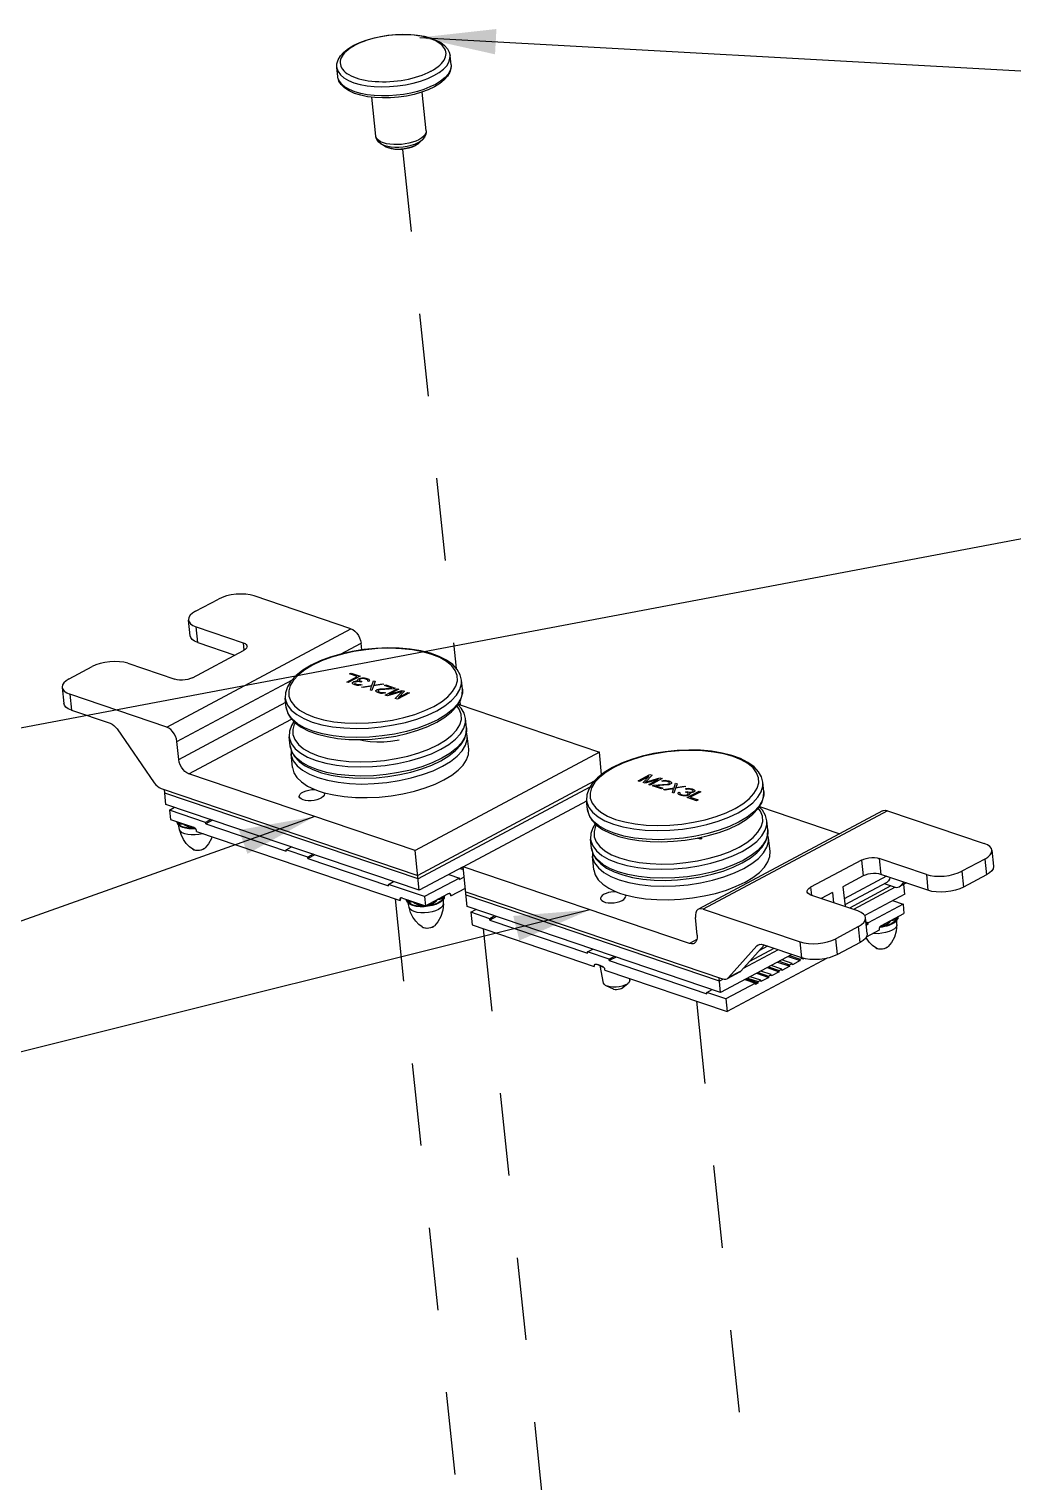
# Model space of a CAD drawing. Header units: millimetres. Extents: x 0 to 594, y 0 to 420.
# Drawn here: x 183.2 to 222.1, y 304.4 to 361.8 of the extents above; entities that cross this region are included whole.
import ezdxf

# ---------------------------------------------------------------- set-up
doc = ezdxf.new("R2010")
doc.units = ezdxf.units.MM
doc.header["$LTSCALE"] = 32.67
doc.linetypes.add('DASHED', pattern=[0.2, 0.1, -0.1])
doc.layers.get('0').update_dxf_attribs({"linetype": 'CONTINUOUS'})
doc.layers.add('ASSEM_MEM', color=7, linetype='CONTINUOUS')
doc.styles.get("Standard").update_dxf_attribs({"font": 'txt', "width": 0.8})
doc.dimstyles.get("Standard").update_dxf_attribs({"dimtxt": 2.5, "dimasz": 3, "dimexe": 1.5, "dimexo": 1.2, "dimtad": 1, "dimdsep": 46, "dimtxsty": 'STANDARD', "dimblk": '_FILLED', "dimblk1": '_FILLED', "dimblk2": '_FILLED', "dimcen": 0.09, "dimazin": 2, "dimtol": 1, "dimtp": 0.01, "dimtm": 0.01, "dimtfac": 1, "dimtofl": 0, "dimtmove": 0, "dimatfit": 3, "dimldrblk": '_FILLED', "dimfxl": 1, "dimtolj": 1, "dimarcsym": 0})

# ---------------------------------------------------------------- blocks, each defined once
blk = doc.blocks.new('_FILLED')
at = {"color": 0, "linetype": 'BYBLOCK'}
blk.add_solid([(0, 0), (-1, 0.167), (-1, -0.167)], dxfattribs=at)

msp = doc.modelspace()

# ---------------------------------------------------------------- linework, layer by layer
at = {"color": 7, "linetype": 'CONTINUOUS'}
for p, q in [((196.073, 361.187), (196.08, 361.19)), ((199.863, 360.416), (199.826, 360.774)), ((195.387, 359.952), (195.35, 360.311)), ((199.076, 360.168), (199.068, 360.164)), ((199.863, 360.416), (199.864, 360.336)), ((195.397, 359.895), (195.387, 359.952)), ((195.451, 359.766), (195.397, 359.895)), ((196.887, 357.6), (196.728, 359.136)), ((198.877, 357.806), (198.718, 359.34)), ((197.267, 357.187), (197.094, 357.296)), ((197.302, 357.167), (197.267, 357.187)), ((197.386, 357.131), (197.302, 357.167)), ((198.737, 357.466), (198.59, 357.324))]:
    msp.add_line(p, q, dxfattribs=at)
at = {"color": 7, "linetype": 'DASHED'}
for p, q in [((197.947, 357.075), (200.07, 336.564)), ((200.206, 335.248), (200.22, 335.12)), ((197.655, 327.453), (200.69, 298.135)), ((201.136, 326.272), (203.838, 300.17)), ((209.56, 323.414), (212.492, 295.085))]:
    msp.add_line(p, q, dxfattribs=at)
at = {"color": 7, "linetype": 'CONTINUOUS'}
for points in [[(195.35, 360.311), (195.355, 360.459), (195.401, 360.612), (195.494, 360.767), (195.632, 360.919), (195.811, 361.061), (196.024, 361.189)], [(196.073, 361.187), (195.974, 361.131), (195.881, 361.071), (195.799, 361.01), (195.724, 360.947), (195.659, 360.883), (195.604, 360.818), (195.559, 360.753), (195.525, 360.686), (195.5, 360.62), (195.486, 360.554), (195.483, 360.489), (195.491, 360.424), (195.509, 360.361), (195.537, 360.3), (195.576, 360.24), (195.625, 360.183), (195.684, 360.128), (195.752, 360.076), (195.831, 360.027), (195.917, 359.981), (196.013, 359.939), (196.115, 359.901), (196.224, 359.867), (196.342, 359.836), (196.465, 359.81), (196.595, 359.788), (196.728, 359.771), (196.867, 359.759), (197.008, 359.751), (197.154, 359.748), (197.3, 359.749), (197.448, 359.755), (197.597, 359.766), (197.746, 359.782), (197.894, 359.802), (198.04, 359.826), (198.185, 359.855), (198.325, 359.888), (198.463, 359.925), (198.595, 359.966), (198.724, 360.011), (198.845, 360.059), (198.962, 360.111), (199.068, 360.164)], [(196.024, 361.189), (196.256, 361.298), (196.512, 361.393), (196.785, 361.473), (197.072, 361.537), (197.367, 361.583), (197.666, 361.612), (197.964, 361.622), (198.256, 361.614), (198.536, 361.587), (198.8, 361.542), (199.045, 361.478), (199.264, 361.395), (199.454, 361.294), (199.608, 361.177), (199.721, 361.048), (199.793, 360.913), (199.826, 360.774)], [(199.076, 360.168), (199.174, 360.224), (199.267, 360.284), (199.35, 360.344), (199.425, 360.407), (199.489, 360.471), (199.544, 360.537), (199.589, 360.602), (199.624, 360.668), (199.648, 360.734), (199.662, 360.8), (199.665, 360.866), (199.658, 360.93), (199.639, 360.993), (199.611, 361.055), (199.572, 361.115), (199.523, 361.171), (199.464, 361.227), (199.396, 361.278), (199.317, 361.328), (199.232, 361.373), (199.135, 361.416), (199.033, 361.454), (198.925, 361.488), (198.806, 361.518), (198.684, 361.544), (198.553, 361.566), (198.42, 361.583), (198.281, 361.596), (198.14, 361.604), (197.995, 361.607), (197.848, 361.605), (197.7, 361.599), (197.551, 361.588), (197.402, 361.573), (197.254, 361.553), (197.108, 361.528), (196.964, 361.499), (196.824, 361.466), (196.685, 361.429), (196.553, 361.388), (196.424, 361.343), (196.304, 361.296), (196.187, 361.244), (196.08, 361.19)], [(199.189, 359.993), (199.395, 360.116), (199.566, 360.25), (199.691, 360.382), (199.778, 360.52), (199.822, 360.659), (199.826, 360.774)], [(195.35, 360.311), (195.353, 360.287), (195.398, 360.152), (195.491, 360.023), (195.626, 359.906), (195.812, 359.798), (196.029, 359.709)], [(199.863, 360.416), (199.859, 360.27), (199.814, 360.12), (199.725, 359.966), (199.59, 359.816), (199.416, 359.676), (199.208, 359.548)], [(199.864, 360.336), (199.83, 360.195), (199.749, 360.051), (199.625, 359.911), (199.452, 359.771), (199.245, 359.644)], [(199.208, 359.548), (198.965, 359.432), (198.695, 359.331), (198.406, 359.248), (198.102, 359.183), (197.789, 359.137), (197.474, 359.111), (197.161, 359.105), (196.857, 359.12), (196.567, 359.156), (196.297, 359.212), (196.051, 359.289), (195.836, 359.387), (195.658, 359.504), (195.524, 359.635), (195.436, 359.776), (195.391, 359.922), (195.387, 359.953)], [(196.066, 359.351), (195.855, 359.436), (195.678, 359.537), (195.546, 359.645), (195.451, 359.766)], [(196.029, 359.709), (196.271, 359.641), (196.543, 359.59), (196.821, 359.559), (197.118, 359.547), (197.427, 359.553), (197.742, 359.58), (198.059, 359.626), (198.371, 359.692), (198.663, 359.775), (198.945, 359.878), (199.189, 359.993)], [(199.245, 359.644), (199.03, 359.54), (198.788, 359.446), (198.536, 359.367), (198.271, 359.301), (197.99, 359.249), (197.702, 359.213), (197.409, 359.192), (197.114, 359.189), (196.827, 359.203), (196.555, 359.235), (196.294, 359.286), (196.066, 359.351)], [(198.877, 357.806), (198.876, 357.76), (198.85, 357.682), (198.791, 357.601), (198.703, 357.526), (198.589, 357.456)], [(198.877, 357.806), (198.875, 357.723), (198.854, 357.638), (198.809, 357.552), (198.737, 357.466)], [(197.189, 357.332), (197.08, 357.378), (196.992, 357.433), (196.928, 357.498), (196.893, 357.569), (196.887, 357.6)], [(197.094, 357.296), (197.006, 357.365), (196.944, 357.44), (196.906, 357.519), (196.887, 357.6)], [(197.094, 357.296), (197.14, 357.27), (197.243, 357.227)], [(198.589, 357.456), (198.467, 357.4), (198.338, 357.355), (198.198, 357.317), (198.057, 357.29), (197.902, 357.27), (197.751, 357.261), (197.599, 357.262), (197.451, 357.275), (197.315, 357.298), (197.189, 357.332)], [(197.243, 357.227), (197.362, 357.195), (197.496, 357.172), (197.647, 357.161), (197.804, 357.161), (197.969, 357.174), (198.13, 357.2), (198.29, 357.238), (198.433, 357.286), (198.56, 357.344)], [(198.445, 357.218), (198.324, 357.162), (198.194, 357.12), (198.058, 357.09), (197.919, 357.072), (197.779, 357.066), (197.642, 357.072), (197.509, 357.093), (197.384, 357.129), (197.277, 357.18), (197.267, 357.187)], [(198.464, 357.233), (198.366, 357.187), (198.254, 357.147), (198.135, 357.116), (198.008, 357.093), (197.876, 357.08), (197.742, 357.076), (197.613, 357.084), (197.492, 357.103), (197.386, 357.131)], [(198.59, 357.324), (198.551, 357.289), (198.445, 357.218)], [(198.59, 357.324), (198.546, 357.286), (198.464, 357.233)], [(198.56, 357.344), (198.659, 357.403), (198.737, 357.466)]]:
    msp.add_lwpolyline(points, dxfattribs=at)
at = {"layer": 'ASSEM_MEM', "color": 7, "linetype": 'CONTINUOUS'}
for p, q in [((195.905, 338.133), (192.08, 339.43)), ((189.771, 338.821), (190.672, 339.303)), ((189.556, 337.848), (189.491, 338.476)), ((189.858, 337.581), (189.793, 338.208)), ((189.793, 338.208), (191.652, 337.578)), ((188.629, 334.244), (195.905, 338.133)), ((189.653, 336.197), (191.663, 337.271)), ((189.858, 337.581), (191.316, 337.086)), ((191.652, 337.578), (191.682, 337.284)), ((195.493, 337.127), (196.309, 337.563)), ((196.337, 337.295), (196.309, 337.563)), ((184.782, 336.154), (185.682, 336.636)), ((187.09, 336.764), (188.949, 336.133)), ((189.033, 333.674), (193.579, 336.104)), ((200.316, 335.743), (200.279, 336.102)), ((184.502, 335.809), (184.567, 335.181)), ((184.804, 335.542), (184.869, 334.914)), ((188.629, 334.244), (184.804, 335.542)), ((193.353, 335.022), (193.316, 335.381)), ((200.316, 335.743), (200.314, 335.59)), ((184.869, 334.914), (186.396, 334.396)), ((189.106, 332.966), (193.332, 335.225)), ((200.144, 335.146), (205.723, 333.253)), ((186.669, 334.17), (188.134, 332.045)), ((189.51, 332.396), (193.561, 334.561)), ((200.474, 334.219), (200.436, 334.578)), ((200.474, 334.219), (200.472, 334.066)), ((189.106, 332.966), (189.033, 333.674)), ((193.511, 333.498), (193.474, 333.857)), ((199.336, 333.539), (199.642, 333.724)), ((200.506, 333.905), (200.468, 334.059)), ((200.562, 333.367), (200.506, 333.905)), ((193.549, 333.345), (193.543, 333.184)), ((193.599, 332.646), (193.543, 333.184)), ((205.723, 333.253), (198.447, 329.364)), ((205.814, 332.374), (205.723, 333.253)), ((195.333, 332.734), (195.788, 332.685)), ((198.706, 332.594), (199.101, 332.744)), ((199.101, 332.744), (199.458, 332.914)), ((198.447, 329.364), (189.51, 332.396)), ((205.517, 332.102), (198.549, 328.378)), ((205.35, 331.871), (198.563, 328.244)), ((199.583, 332.158), (199.889, 332.342)), ((212.22, 331.705), (212.183, 332.063)), ((188.406, 331.819), (198.549, 328.378)), ((188.6, 331.191), (188.54, 331.774)), ((198.563, 328.244), (188.554, 331.639)), ((194.845, 331.652), (194.861, 331.606)), ((200.342, 328.722), (205.222, 331.33)), ((205.257, 330.984), (205.22, 331.343)), ((212.22, 331.705), (212.218, 331.552)), ((198.61, 327.795), (188.6, 331.191)), ((188.735, 330.963), (188.943, 331.075)), ((188.735, 330.963), (188.773, 330.596)), ((190.165, 330.478), (188.735, 330.963)), ((216.915, 330.934), (209.639, 327.045)), ((217.104, 330.941), (209.828, 327.052)), ((212.048, 331.108), (215.224, 330.03)), ((217.104, 330.941), (220.929, 329.643)), ((188.773, 330.596), (189.688, 330.285)), ((189.079, 330.492), (189.081, 330.479)), ((189.083, 330.466), (189.081, 330.479)), ((189.137, 330.198), (189.083, 330.466)), ((189.087, 330.489), (189.107, 330.449)), ((189.092, 330.488), (189.099, 330.477)), ((189.099, 330.477), (189.107, 330.449)), ((189.52, 330.295), (189.595, 330.283)), ((189.591, 330.309), (189.588, 330.319)), ((189.595, 330.283), (189.591, 330.309)), ((189.595, 330.283), (189.688, 330.285)), ((189.808, 330.115), (189.804, 330.16)), ((190.373, 330.589), (190.165, 330.478)), ((190.171, 330.424), (190.165, 330.478)), ((190.438, 330.567), (190.171, 330.424)), ((190.171, 330.424), (193.352, 329.345)), ((212.378, 330.18), (212.341, 330.539)), ((212.378, 330.18), (212.376, 330.027)), ((189.808, 330.115), (197.847, 327.388)), ((205.415, 329.46), (205.378, 329.818)), ((211.241, 329.501), (211.547, 329.685)), ((212.411, 329.867), (212.372, 330.02)), ((212.466, 329.329), (212.411, 329.867)), ((189.658, 329.42), (189.702, 329.399)), ((189.686, 329.402), (189.658, 329.42)), ((189.726, 329.384), (189.686, 329.402)), ((190.121, 329.447), (190.145, 329.47)), ((193.347, 329.399), (193.555, 329.51)), ((193.352, 329.345), (193.347, 329.399)), ((194.205, 329.108), (193.347, 329.399)), ((194.413, 329.219), (194.205, 329.108)), ((194.21, 329.054), (194.205, 329.108)), ((194.478, 329.197), (194.21, 329.054)), ((194.21, 329.054), (197.392, 327.975)), ((198.61, 327.795), (198.447, 329.364)), ((205.453, 329.306), (205.448, 329.146)), ((205.503, 328.608), (205.448, 329.146)), ((210.886, 329.332), (211.241, 329.501)), ((216.784, 329.052), (216.849, 328.424)), ((218.643, 328.421), (216.784, 329.052)), ((220.951, 329.03), (220.05, 328.549)), ((220.951, 329.03), (221.016, 328.403)), ((221.231, 329.376), (221.296, 328.748)), ((200.342, 328.721), (198.61, 327.795)), ((199.777, 328.419), (200.192, 328.279)), ((200.224, 328.658), (200.353, 328.614)), ((200.283, 328.69), (200.348, 328.668)), ((200.504, 327.152), (200.342, 328.722)), ((209.279, 325.69), (200.342, 328.722)), ((216.08, 328.988), (214.07, 327.914)), ((216.08, 328.988), (216.145, 328.36)), ((218.707, 327.794), (216.849, 328.424)), ((218.643, 328.421), (218.707, 327.794)), ((220.05, 328.549), (220.115, 327.921)), ((197.387, 328.028), (197.595, 328.14)), ((197.392, 327.975), (197.387, 328.028)), ((198.817, 327.543), (197.387, 328.028)), ((200.192, 328.279), (198.817, 327.543)), ((199.858, 327.57), (200.43, 327.876)), ((200.198, 328.225), (200.192, 328.279)), ((200.198, 328.225), (200.383, 328.324)), ((211.487, 328.119), (211.793, 328.303)), ((214.07, 327.914), (214.103, 327.6)), ((216.145, 328.36), (215.348, 327.934)), ((215.348, 327.934), (215.429, 327.15)), ((217.07, 328.349), (215.397, 327.455)), ((217.077, 328.098), (215.422, 327.214)), ((217.245, 327.969), (215.602, 327.091)), ((217.412, 327.917), (215.765, 327.036)), ((217.378, 327.924), (216.995, 328.054)), ((217.853, 328.084), (217.568, 327.931)), ((217.75, 328.118), (217.622, 327.974)), ((217.836, 328.089), (217.622, 327.974)), ((217.79, 327.646), (217.75, 328.029)), ((221.016, 328.403), (220.115, 327.921)), ((197.842, 327.439), (197.843, 327.433)), ((197.843, 327.433), (197.847, 327.388)), ((197.868, 327.483), (197.847, 327.388)), ((197.871, 327.487), (197.868, 327.483)), ((197.94, 327.486), (198.855, 327.176)), ((198.145, 327.416), (198.147, 327.403)), ((198.149, 327.391), (198.147, 327.403)), ((198.203, 327.123), (198.149, 327.391)), ((198.155, 327.413), (198.173, 327.374)), ((198.158, 327.413), (198.165, 327.401)), ((198.165, 327.401), (198.173, 327.374)), ((198.817, 327.543), (198.855, 327.176)), ((198.855, 327.176), (199.741, 327.65)), ((199.056, 327.283), (199.055, 327.27)), ((199.055, 327.27), (199.056, 327.244)), ((199.53, 327.497), (199.548, 327.546)), ((199.53, 327.497), (199.532, 327.524)), ((199.532, 327.524), (199.539, 327.541)), ((199.559, 327.552), (199.559, 327.55)), ((199.559, 327.55), (199.56, 327.537)), ((199.562, 327.263), (199.56, 327.537)), ((199.847, 327.613), (199.835, 327.653)), ((199.858, 327.57), (199.854, 327.615)), ((200.444, 327.735), (210.587, 324.294)), ((210.468, 324.205), (200.458, 327.601)), ((206.766, 327.568), (206.749, 327.613)), ((215.94, 326.977), (214.081, 327.607)), ((214.932, 327.712), (214.482, 327.471)), ((214.932, 327.712), (214.974, 327.304)), ((217.79, 327.646), (216.206, 326.799)), ((217.305, 327.386), (217.72, 327.246)), ((198.586, 327.219), (198.661, 327.208)), ((198.657, 327.233), (198.654, 327.244)), ((198.661, 327.208), (198.657, 327.233)), ((198.661, 327.208), (198.758, 327.209)), ((198.946, 327.224), (199.056, 327.244)), ((199.056, 327.244), (199.129, 327.269)), ((210.514, 323.757), (200.504, 327.152)), ((200.64, 326.925), (200.848, 327.036)), ((200.64, 326.925), (200.692, 326.423)), ((201.39, 326.67), (200.64, 326.925)), ((201.598, 326.781), (201.39, 326.67)), ((201.663, 326.759), (201.396, 326.616)), ((209.59, 326.017), (209.517, 326.725)), ((209.828, 327.052), (213.653, 325.755)), ((216.307, 326.082), (216.242, 326.709)), ((217.72, 327.246), (216.344, 326.51)), ((216.871, 326.404), (217.758, 326.878)), ((217.449, 326.673), (217.469, 326.723)), ((217.449, 326.673), (217.451, 326.701)), ((217.451, 326.701), (217.458, 326.718)), ((217.478, 326.728), (217.478, 326.726)), ((217.478, 326.726), (217.479, 326.713)), ((217.481, 326.44), (217.479, 326.713)), ((217.72, 327.246), (217.758, 326.878)), ((198.724, 326.344), (198.768, 326.324)), ((198.752, 326.326), (198.724, 326.344)), ((198.792, 326.308), (198.752, 326.326)), ((199.187, 326.371), (199.211, 326.395)), ((200.692, 326.423), (205.521, 324.784)), ((201.396, 326.616), (201.39, 326.67)), ((201.396, 326.616), (205.257, 325.307)), ((215.962, 326.364), (215.061, 325.882)), ((216.027, 325.736), (215.962, 326.364)), ((216.344, 326.51), (216.259, 326.539)), ((216.782, 326.214), (216.263, 325.937)), ((216.35, 326.457), (216.265, 326.485)), ((216.35, 326.457), (216.272, 326.415)), ((216.35, 326.457), (216.344, 326.51)), ((216.777, 326.259), (216.782, 326.214)), ((216.868, 326.402), (216.976, 326.42)), ((216.975, 326.46), (216.974, 326.447)), ((216.974, 326.447), (216.976, 326.42)), ((216.976, 326.42), (217.049, 326.445)), ((209.578, 325.849), (209.279, 325.69)), ((210.831, 324.345), (211.947, 325.595)), ((211.316, 324.604), (212.233, 325.631)), ((212.064, 325.657), (211.947, 325.595)), ((212.372, 325.583), (212.025, 325.398)), ((213.718, 325.127), (212.191, 325.645)), ((213.718, 325.127), (213.653, 325.755)), ((215.126, 325.255), (215.061, 325.882)), ((216.027, 325.736), (215.126, 325.255)), ((217.106, 325.548), (217.13, 325.571)), ((205.251, 325.36), (205.459, 325.472)), ((205.257, 325.307), (205.251, 325.36)), ((206.109, 325.069), (205.251, 325.36)), ((206.317, 325.181), (206.109, 325.069)), ((206.115, 325.016), (206.109, 325.069)), ((206.382, 325.158), (206.115, 325.016)), ((206.115, 325.016), (209.976, 323.706)), ((213.326, 325.26), (210.514, 323.757)), ((214.719, 325.112), (210.773, 323.003)), ((212.785, 325.444), (211.409, 324.708)), ((212.622, 325.499), (211.651, 324.98)), ((212.825, 324.992), (213.24, 324.851)), ((213.344, 324.907), (212.929, 325.047)), ((213.181, 325.182), (213.661, 325.02)), ((213.241, 325.214), (213.656, 325.073)), ((213.661, 325.02), (213.349, 324.853)), ((213.656, 325.073), (213.743, 325.12)), ((213.661, 325.02), (213.656, 325.073)), ((213.765, 325.075), (213.761, 325.116)), ((213.815, 325.102), (213.765, 325.075)), ((216.643, 325.521), (216.688, 325.5)), ((216.672, 325.503), (216.643, 325.521)), ((216.711, 325.484), (216.672, 325.503)), ((205.516, 324.829), (205.521, 324.784)), ((205.753, 324.823), (205.72, 324.835)), ((205.757, 324.801), (205.751, 324.805)), ((205.893, 324.13), (205.753, 324.823)), ((205.944, 324.641), (205.939, 324.686)), ((205.944, 324.641), (210.773, 323.003)), ((211.262, 324.561), (210.777, 324.302)), ((211.316, 324.604), (210.831, 324.345)), ((211.934, 324.516), (212.414, 324.353)), ((211.994, 324.547), (212.408, 324.407)), ((212.512, 324.462), (212.097, 324.603)), ((212.35, 324.738), (212.83, 324.575)), ((212.408, 324.407), (212.512, 324.462)), ((212.414, 324.353), (212.408, 324.407)), ((212.409, 324.77), (212.824, 324.629)), ((212.518, 324.408), (212.512, 324.462)), ((212.928, 324.684), (212.513, 324.825)), ((212.83, 324.575), (212.518, 324.408)), ((212.766, 324.96), (213.245, 324.797)), ((212.824, 324.629), (212.928, 324.684)), ((212.83, 324.575), (212.824, 324.629)), ((212.934, 324.631), (212.928, 324.684)), ((213.245, 324.797), (212.934, 324.631)), ((213.24, 324.851), (213.344, 324.907)), ((213.245, 324.797), (213.24, 324.851)), ((213.349, 324.853), (213.344, 324.907)), ((206.048, 324.001), (205.998, 324.021)), ((206.276, 323.886), (205.998, 324.021)), ((206.296, 323.878), (206.277, 323.886)), ((206.599, 323.919), (206.844, 324.109)), ((206.924, 324.237), (206.924, 324.309)), ((209.97, 323.76), (210.178, 323.871)), ((210.514, 323.757), (210.454, 324.34)), ((210.621, 324.287), (210.468, 324.205)), ((211.889, 324.129), (210.721, 323.505)), ((211.474, 324.27), (211.889, 324.129)), ((211.518, 324.293), (211.998, 324.131)), ((211.578, 324.325), (211.993, 324.185)), ((212.097, 324.24), (211.682, 324.381)), ((211.894, 324.075), (211.889, 324.129)), ((211.998, 324.131), (211.894, 324.075)), ((211.993, 324.185), (212.097, 324.24)), ((211.998, 324.131), (211.993, 324.185)), ((212.102, 324.186), (212.097, 324.24)), ((212.414, 324.353), (212.102, 324.186)), ((209.976, 323.706), (209.97, 323.76)), ((210.721, 323.505), (209.97, 323.76)), ((210.721, 323.505), (210.773, 323.003))]:
    msp.add_line(p, q, dxfattribs=at)
at = {"layer": 'ASSEM_MEM', "color": 40, "linetype": 'CONTINUOUS'}
for p, q in [((195.743, 336.023), (196.154, 336.243)), ((195.804, 336.002), (195.743, 336.023)), ((196.275, 336.254), (195.804, 336.002)), ((195.851, 336.346), (195.911, 336.378)), ((196.154, 336.243), (195.851, 336.346)), ((195.911, 336.378), (196.275, 336.254)), ((195.976, 336.005), (196.006, 336.03)), ((195.976, 335.97), (195.976, 336.005)), ((195.997, 335.946), (195.976, 335.97)), ((196.057, 335.916), (195.997, 335.946)), ((196.006, 336.03), (196.026, 336.041)), ((196.026, 336.041), (196.076, 336.059)), ((196.056, 336.013), (196.046, 335.99)), ((196.046, 335.99), (196.057, 335.969)), ((196.076, 336.024), (196.056, 336.013)), ((196.057, 335.969), (196.097, 335.947)), ((196.078, 335.91), (196.057, 335.916)), ((196.076, 336.059), (196.126, 336.068)), ((196.137, 336.038), (196.076, 336.024)), ((196.159, 335.891), (196.078, 335.91)), ((196.097, 335.947), (196.138, 335.933)), ((196.126, 336.068), (196.197, 336.071)), ((196.177, 336.042), (196.137, 336.038)), ((196.138, 335.933), (196.199, 335.921)), ((196.219, 335.888), (196.159, 335.891)), ((196.166, 336.099), (196.176, 336.121)), ((196.197, 336.071), (196.166, 336.099)), ((196.176, 336.121), (196.206, 336.146)), ((196.258, 336.032), (196.177, 336.042)), ((196.199, 335.921), (196.249, 335.922)), ((196.206, 336.146), (196.246, 336.168)), ((196.3, 335.896), (196.219, 335.888)), ((196.257, 336.129), (196.237, 336.101)), ((196.237, 336.101), (196.247, 336.08)), ((196.246, 336.168), (196.286, 336.18)), ((196.247, 336.08), (196.298, 336.054)), ((196.249, 335.922), (196.299, 335.931)), ((196.297, 336.151), (196.257, 336.129)), ((196.298, 336.019), (196.258, 336.032)), ((196.286, 336.18), (196.337, 336.19)), ((196.327, 336.158), (196.297, 336.151)), ((196.298, 336.054), (196.338, 336.04)), ((196.338, 336.04), (196.298, 336.019)), ((196.299, 335.931), (196.35, 335.914)), ((196.35, 335.914), (196.3, 335.896)), ((196.367, 336.162), (196.327, 336.158)), ((196.331, 335.824), (196.734, 335.889)), ((196.337, 336.19), (196.387, 336.19)), ((196.398, 336.16), (196.367, 336.162)), ((196.387, 336.19), (196.448, 336.187)), ((196.458, 336.148), (196.398, 336.16)), ((196.448, 336.187), (196.498, 336.179)), ((196.519, 336.128), (196.458, 336.148)), ((196.498, 336.179), (196.579, 336.151)), ((196.56, 336.105), (196.519, 336.128)), ((196.57, 336.093), (196.56, 336.105)), ((196.56, 336.061), (196.57, 336.075)), ((196.611, 336.044), (196.56, 336.061)), ((196.57, 336.075), (196.57, 336.093)), ((196.579, 336.151), (196.61, 336.132)), ((196.61, 336.132), (196.63, 336.108)), ((196.631, 336.064), (196.611, 336.044)), ((196.63, 336.108), (196.641, 336.087)), ((196.641, 336.087), (196.631, 336.064)), ((196.734, 335.889), (196.802, 336.076)), ((197.207, 335.938), (196.794, 335.868)), ((196.802, 336.076), (196.863, 336.055)), ((196.863, 336.055), (196.814, 335.905)), ((196.814, 335.905), (197.146, 335.959)), ((197.146, 335.959), (197.207, 335.938)), ((197.238, 335.884), (197.288, 335.911)), ((197.522, 335.788), (197.238, 335.884)), ((197.288, 335.911), (197.653, 335.787)), ((196.392, 335.803), (196.331, 335.824)), ((196.724, 335.857), (196.392, 335.803)), ((196.675, 335.707), (196.724, 335.857)), ((196.736, 335.686), (196.675, 335.707)), ((196.794, 335.868), (196.736, 335.686)), ((196.897, 335.693), (196.927, 335.718)), ((196.898, 335.658), (196.897, 335.693)), ((196.918, 335.633), (196.898, 335.658)), ((196.969, 335.607), (196.918, 335.633)), ((196.927, 335.718), (196.947, 335.728)), ((196.947, 335.728), (196.998, 335.746)), ((197.01, 335.593), (196.969, 335.607)), ((196.988, 335.697), (196.978, 335.674)), ((196.978, 335.674), (196.989, 335.653)), ((197.008, 335.708), (196.988, 335.697)), ((196.989, 335.653), (197.029, 335.631)), ((196.998, 335.746), (197.048, 335.756)), ((197.069, 335.722), (197.008, 335.708)), ((197.09, 335.575), (197.01, 335.593)), ((197.029, 335.631), (197.07, 335.617)), ((197.048, 335.756), (197.522, 335.788)), ((197.603, 335.76), (197.069, 335.722)), ((197.07, 335.617), (197.13, 335.605)), ((197.151, 335.572), (197.09, 335.575)), ((197.13, 335.605), (197.181, 335.605)), ((197.232, 335.579), (197.151, 335.572)), ((197.181, 335.605), (197.231, 335.615)), ((197.231, 335.615), (197.282, 335.597)), ((197.282, 335.597), (197.232, 335.579)), ((197.263, 335.508), (197.734, 335.759)), ((197.354, 335.477), (197.263, 335.508)), ((197.927, 335.65), (197.354, 335.477)), ((197.795, 335.739), (197.424, 335.541)), ((197.424, 335.541), (197.937, 335.691)), ((197.653, 335.787), (197.603, 335.76)), ((197.658, 335.374), (197.927, 335.65)), ((197.749, 335.343), (197.658, 335.374)), ((197.734, 335.759), (197.795, 335.739)), ((198.22, 335.594), (197.749, 335.343)), ((198.018, 335.663), (197.788, 335.417)), ((197.788, 335.417), (198.159, 335.615)), ((197.937, 335.691), (198.018, 335.663)), ((198.159, 335.615), (198.22, 335.594)), ((207.251, 332.119), (207.722, 332.371)), ((207.312, 332.098), (207.251, 332.119)), ((207.683, 332.297), (207.312, 332.098)), ((207.454, 332.05), (207.683, 332.297)), ((207.535, 332.023), (207.454, 332.05)), ((208.047, 332.173), (207.535, 332.023)), ((207.813, 332.34), (207.544, 332.063)), ((207.544, 332.063), (208.117, 332.237)), ((207.676, 331.975), (208.047, 332.173)), ((207.737, 331.954), (207.676, 331.975)), ((207.722, 332.371), (207.813, 332.34)), ((208.208, 332.206), (207.737, 331.954)), ((207.818, 331.927), (207.868, 331.953)), ((208.183, 331.803), (207.818, 331.927)), ((207.868, 331.953), (208.403, 331.991)), ((208.423, 331.958), (207.949, 331.926)), ((207.949, 331.926), (208.233, 331.83)), ((208.117, 332.237), (208.208, 332.206)), ((208.189, 332.116), (208.24, 332.134)), ((208.24, 332.099), (208.189, 332.116)), ((208.24, 332.134), (208.32, 332.142)), ((208.29, 332.108), (208.24, 332.099)), ((208.341, 332.109), (208.29, 332.108)), ((208.32, 332.142), (208.381, 332.139)), ((208.401, 332.097), (208.341, 332.109)), ((208.381, 332.139), (208.462, 332.12)), ((208.442, 332.083), (208.401, 332.097)), ((208.403, 331.991), (208.463, 332.006)), ((208.474, 331.967), (208.423, 331.958)), ((208.483, 332.06), (208.442, 332.083)), ((208.462, 332.12), (208.502, 332.106)), ((208.463, 332.006), (208.483, 332.016)), ((208.524, 331.985), (208.474, 331.967)), ((208.493, 332.039), (208.483, 332.06)), ((208.483, 332.016), (208.493, 332.039)), ((208.502, 332.106), (208.553, 332.08)), ((208.544, 331.996), (208.524, 331.985)), ((208.574, 332.021), (208.544, 331.996)), ((208.553, 332.08), (208.573, 332.056)), ((208.573, 332.056), (208.574, 332.021)), ((208.677, 331.846), (208.735, 332.027)), ((208.735, 332.027), (208.796, 332.007)), ((209.14, 331.89), (208.738, 331.825)), ((208.796, 332.007), (208.747, 331.857)), ((208.747, 331.857), (209.08, 331.91)), ((209.08, 331.91), (209.14, 331.89)), ((208.233, 331.83), (208.183, 331.803)), ((208.264, 331.775), (208.677, 331.846)), ((208.325, 331.755), (208.264, 331.775)), ((208.657, 331.809), (208.325, 331.755)), ((208.608, 331.659), (208.657, 331.809)), ((208.669, 331.638), (208.608, 331.659)), ((208.738, 331.825), (208.669, 331.638)), ((208.831, 331.627), (208.84, 331.65)), ((208.841, 331.606), (208.831, 331.627)), ((208.84, 331.65), (208.86, 331.669)), ((208.861, 331.582), (208.841, 331.606)), ((208.86, 331.669), (208.911, 331.652)), ((208.892, 331.562), (208.861, 331.582)), ((208.973, 331.535), (208.892, 331.562)), ((208.911, 331.652), (208.901, 331.638)), ((208.901, 331.638), (208.901, 331.621)), ((208.901, 331.621), (208.912, 331.608)), ((208.912, 331.608), (208.952, 331.586)), ((208.952, 331.586), (209.013, 331.565)), ((209.024, 331.527), (208.973, 331.535)), ((209.013, 331.565), (209.074, 331.553)), ((209.084, 331.524), (209.024, 331.527)), ((209.074, 331.553), (209.104, 331.552)), ((209.135, 331.524), (209.084, 331.524)), ((209.104, 331.552), (209.144, 331.556)), ((209.121, 331.8), (209.171, 331.818)), ((209.172, 331.783), (209.121, 331.8)), ((209.133, 331.673), (209.173, 331.695)), ((209.173, 331.66), (209.133, 331.673)), ((209.185, 331.533), (209.135, 331.524)), ((209.144, 331.556), (209.174, 331.563)), ((209.171, 331.818), (209.252, 331.826)), ((209.222, 331.792), (209.172, 331.783)), ((209.173, 331.695), (209.213, 331.681)), ((209.224, 331.634), (209.173, 331.66)), ((209.174, 331.563), (209.215, 331.584)), ((209.225, 331.546), (209.185, 331.533)), ((209.196, 331.459), (209.667, 331.711)), ((209.56, 331.336), (209.196, 331.459)), ((209.213, 331.681), (209.294, 331.671)), ((209.215, 331.584), (209.234, 331.613)), ((209.273, 331.792), (209.222, 331.792)), ((209.234, 331.613), (209.224, 331.634)), ((209.265, 331.567), (209.225, 331.546)), ((209.252, 331.826), (209.313, 331.823)), ((209.295, 331.592), (209.265, 331.567)), ((209.333, 331.781), (209.273, 331.792)), ((209.345, 331.645), (209.274, 331.643)), ((209.274, 331.643), (209.305, 331.615)), ((209.294, 331.671), (209.335, 331.675)), ((209.305, 331.615), (209.295, 331.592)), ((209.313, 331.823), (209.394, 331.804)), ((209.728, 331.691), (209.317, 331.471)), ((209.317, 331.471), (209.621, 331.368)), ((209.374, 331.767), (209.333, 331.781)), ((209.335, 331.675), (209.395, 331.69)), ((209.395, 331.654), (209.345, 331.645)), ((209.414, 331.744), (209.374, 331.767)), ((209.394, 331.804), (209.414, 331.797)), ((209.395, 331.69), (209.415, 331.7)), ((209.446, 331.672), (209.395, 331.654)), ((209.414, 331.797), (209.475, 331.768)), ((209.425, 331.723), (209.414, 331.744)), ((209.415, 331.7), (209.425, 331.723)), ((209.466, 331.683), (209.446, 331.672)), ((209.496, 331.708), (209.466, 331.683)), ((209.475, 331.768), (209.495, 331.743)), ((209.495, 331.743), (209.496, 331.708)), ((209.621, 331.368), (209.56, 331.336)), ((209.667, 331.711), (209.728, 331.691)), ((209.718, 329.811), (209.59, 329.855)), ((209.683, 329.876), (209.778, 329.843)), ((209.778, 329.843), (209.718, 329.811))]:
    msp.add_line(p, q, dxfattribs=at)
at = {"layer": 'ASSEM_MEM', "color": 7, "linetype": 'CONTINUOUS'}
for points in [[(192.08, 339.43), (191.927, 339.471), (191.753, 339.495), (191.566, 339.503), (191.371, 339.493), (191.177, 339.467), (190.991, 339.426), (190.821, 339.37), (190.672, 339.303)], [(189.771, 338.821), (189.649, 338.744), (189.56, 338.661), (189.506, 338.574), (189.49, 338.488), (189.491, 338.476)], [(189.491, 338.476), (189.513, 338.405), (189.572, 338.329), (189.667, 338.263), (189.793, 338.208)], [(189.858, 337.581), (189.732, 337.635), (189.637, 337.702), (189.577, 337.778), (189.556, 337.848)], [(195.905, 338.133), (195.986, 338.095), (196.065, 338.036), (196.138, 337.959), (196.202, 337.869), (196.253, 337.77), (196.289, 337.666), (196.309, 337.563)], [(191.652, 337.578), (191.723, 337.546), (191.773, 337.507), (191.799, 337.462), (191.803, 337.444)], [(191.803, 337.444), (191.801, 337.413), (191.778, 337.363), (191.731, 337.315), (191.663, 337.271)], [(200.279, 336.102), (200.226, 336.314), (200.111, 336.519), (199.931, 336.713), (199.689, 336.888), (199.392, 337.038), (199.049, 337.162), (198.666, 337.258), (198.251, 337.326), (197.811, 337.364), (197.354, 337.374), (196.886, 337.355), (196.418, 337.308), (195.955, 337.233), (195.508, 337.132), (195.084, 337.006), (194.689, 336.857), (194.331, 336.686)], [(199.179, 335.063), (199.484, 335.248), (199.735, 335.446), (199.926, 335.652), (200.053, 335.863), (200.114, 336.074), (200.106, 336.281), (200.031, 336.48), (199.89, 336.667), (199.686, 336.838), (199.422, 336.988), (199.105, 337.117), (198.74, 337.22), (198.336, 337.295), (197.9, 337.342), (197.441, 337.359), (196.969, 337.346), (196.493, 337.303), (196.023, 337.23), (195.569, 337.13), (195.139, 337.005), (194.743, 336.857), (194.388, 336.689)], [(187.09, 336.764), (186.938, 336.804), (186.764, 336.828), (186.576, 336.836), (186.382, 336.827), (186.188, 336.801), (186.002, 336.759), (185.831, 336.704), (185.682, 336.636)], [(194.331, 336.686), (194.012, 336.494), (193.745, 336.284), (193.538, 336.06), (193.397, 335.83), (193.324, 335.602), (193.316, 335.381)], [(194.388, 336.689), (194.082, 336.504), (193.831, 336.306), (193.64, 336.1), (193.513, 335.889), (193.453, 335.678), (193.46, 335.471), (193.536, 335.272), (193.677, 335.085), (193.881, 334.915), (194.145, 334.764), (194.462, 334.635), (194.827, 334.532), (195.231, 334.457), (195.667, 334.41), (196.126, 334.393), (196.598, 334.406), (197.074, 334.449)], [(184.782, 336.154), (184.66, 336.078), (184.571, 335.994), (184.517, 335.908), (184.501, 335.822), (184.502, 335.809)], [(189.653, 336.197), (189.567, 336.159), (189.468, 336.129), (189.359, 336.108), (189.248, 336.098), (189.139, 336.099), (189.038, 336.111), (188.949, 336.133)], [(199.3, 334.893), (199.619, 335.086), (199.882, 335.292), (200.081, 335.508), (200.214, 335.728), (200.277, 335.949), (200.279, 336.102)], [(184.502, 335.809), (184.523, 335.739), (184.583, 335.663), (184.678, 335.596), (184.804, 335.542)], [(193.316, 335.381), (193.326, 335.318), (193.404, 335.11), (193.552, 334.915), (193.765, 334.737), (194.041, 334.579), (194.372, 334.445), (194.753, 334.338), (195.175, 334.259), (195.631, 334.21), (196.11, 334.192), (196.603, 334.206), (197.1, 334.251), (197.591, 334.327), (198.066, 334.431), (198.515, 334.562), (198.929, 334.717), (199.3, 334.893)], [(199.3, 334.438), (199.619, 334.631), (199.886, 334.841), (200.094, 335.065), (200.235, 335.295), (200.308, 335.522), (200.316, 335.743)], [(200.314, 335.59), (200.251, 335.37), (200.118, 335.149), (199.919, 334.934), (199.657, 334.727), (199.337, 334.534)], [(184.869, 334.914), (184.742, 334.968), (184.648, 335.035), (184.588, 335.111), (184.567, 335.181)], [(199.337, 334.534), (198.966, 334.358), (198.552, 334.203), (198.103, 334.072), (197.628, 333.968), (197.137, 333.892), (196.64, 333.847), (196.147, 333.833), (195.668, 333.851), (195.212, 333.9), (194.79, 333.979), (194.409, 334.087), (194.078, 334.221), (193.802, 334.378), (193.589, 334.556), (193.441, 334.751), (193.363, 334.959), (193.353, 335.022)], [(193.353, 335.022), (193.405, 334.81), (193.52, 334.605), (193.7, 334.411), (193.943, 334.236), (194.239, 334.086), (194.583, 333.962), (194.965, 333.866), (195.38, 333.799), (195.82, 333.76), (196.278, 333.75), (196.745, 333.769), (197.214, 333.816), (197.676, 333.891), (198.123, 333.993), (198.548, 334.119), (198.943, 334.268), (199.3, 334.438)], [(197.074, 334.449), (197.544, 334.522), (197.998, 334.622), (198.428, 334.747), (198.824, 334.895), (199.179, 335.063)], [(199.642, 333.724), (199.893, 333.921), (200.084, 334.128), (200.211, 334.339), (200.272, 334.55), (200.264, 334.757), (200.189, 334.956), (200.1, 335.074)], [(200.436, 334.578), (200.384, 334.79), (200.269, 334.995), (200.138, 335.136)], [(186.396, 334.396), (186.469, 334.362), (186.54, 334.312), (186.608, 334.247), (186.669, 334.17)], [(189.033, 333.674), (189.013, 333.777), (188.977, 333.881), (188.926, 333.98), (188.862, 334.07), (188.789, 334.147), (188.71, 334.206), (188.629, 334.244)], [(193.652, 334.464), (193.555, 334.305), (193.482, 334.078), (193.474, 333.857)], [(193.7, 334.412), (193.671, 334.365), (193.611, 334.153), (193.618, 333.946), (193.693, 333.747), (193.834, 333.561), (194.039, 333.39), (194.302, 333.239)], [(199.458, 333.368), (199.777, 333.561), (200.039, 333.768), (200.239, 333.983), (200.372, 334.204), (200.435, 334.425), (200.436, 334.578)], [(199.458, 332.914), (199.777, 333.106), (200.044, 333.317), (200.252, 333.54), (200.393, 333.77), (200.465, 333.998), (200.474, 334.219)], [(193.474, 333.857), (193.483, 333.793), (193.562, 333.586), (193.709, 333.391), (193.923, 333.213), (194.198, 333.055), (194.53, 332.921)], [(196.233, 333.751), (196.405, 333.714), (196.666, 333.679), (196.936, 333.662), (197.208, 333.665), (197.477, 333.685), (197.737, 333.722), (197.809, 333.738)], [(200.472, 334.066), (200.409, 333.845), (200.276, 333.625), (200.077, 333.409), (199.814, 333.203), (199.495, 333.01)], [(199.527, 332.696), (199.847, 332.889), (200.109, 333.095), (200.309, 333.311), (200.441, 333.531), (200.504, 333.752), (200.506, 333.905)], [(193.511, 333.498), (193.563, 333.286), (193.678, 333.081), (193.858, 332.887), (194.1, 332.712), (194.397, 332.562), (194.74, 332.438)], [(196.305, 332.309), (195.826, 332.327), (195.37, 332.376), (194.948, 332.455), (194.567, 332.562), (194.235, 332.696), (193.96, 332.854), (193.746, 333.032), (193.599, 333.227), (193.521, 333.435), (193.511, 333.498)], [(193.543, 333.184), (193.553, 333.121), (193.631, 332.913), (193.779, 332.718), (193.993, 332.54), (194.268, 332.382), (194.599, 332.248), (194.98, 332.141), (195.403, 332.062), (195.858, 332.013), (196.337, 331.995), (196.831, 332.009), (197.328, 332.054), (197.819, 332.13), (198.293, 332.234), (198.742, 332.365), (199.157, 332.52), (199.527, 332.696)], [(194.302, 333.239), (194.62, 333.111), (194.984, 333.008), (195.389, 332.932), (195.825, 332.886)], [(195.825, 332.886), (196.283, 332.869), (196.756, 332.882), (197.231, 332.925), (197.701, 332.997), (198.156, 333.097), (198.586, 333.223), (198.982, 333.371), (199.336, 333.539)], [(197.749, 332.802), (198.224, 332.906), (198.673, 333.037), (199.087, 333.192), (199.458, 333.368)], [(199.889, 332.342), (200.143, 332.538), (200.34, 332.743), (200.477, 332.952), (200.551, 333.163), (200.562, 333.367)], [(212.183, 332.063), (212.131, 332.275), (212.016, 332.481), (211.836, 332.675), (211.593, 332.85), (211.297, 333), (210.953, 333.124), (210.571, 333.219), (210.156, 333.287), (209.716, 333.326), (209.258, 333.336), (208.791, 333.317), (208.322, 333.269), (207.86, 333.195), (207.413, 333.093), (206.988, 332.967), (206.593, 332.818), (206.236, 332.648)], [(211.083, 331.025), (211.389, 331.21), (211.64, 331.407), (211.831, 331.614), (211.958, 331.825), (212.018, 332.036), (212.011, 332.243), (211.936, 332.442), (211.795, 332.629), (211.59, 332.799), (211.327, 332.95), (211.009, 333.078), (210.645, 333.181), (210.24, 333.257), (209.804, 333.304), (209.346, 333.321), (208.873, 333.307), (208.398, 333.264), (207.928, 333.192), (207.473, 333.092), (207.043, 332.967), (206.647, 332.818), (206.293, 332.65)], [(189.51, 332.396), (189.429, 332.435), (189.35, 332.493), (189.277, 332.57), (189.213, 332.66), (189.162, 332.759), (189.125, 332.863), (189.106, 332.966)], [(193.599, 332.646), (193.654, 332.442), (193.772, 332.251), (193.951, 332.075), (194.188, 331.915), (194.478, 331.776)], [(194.53, 332.921), (194.911, 332.813), (195.333, 332.734)], [(194.74, 332.438), (195.123, 332.342), (195.538, 332.275), (195.978, 332.236), (196.436, 332.226), (196.903, 332.245), (197.372, 332.292), (197.834, 332.367), (198.281, 332.468), (198.706, 332.594)], [(195.788, 332.685), (196.268, 332.668), (196.761, 332.682), (197.258, 332.727), (197.749, 332.802)], [(198.71, 332.679), (198.261, 332.548), (197.786, 332.444), (197.295, 332.368), (196.798, 332.323), (196.305, 332.309)], [(199.495, 333.01), (199.124, 332.834), (198.71, 332.679)], [(206.236, 332.648), (205.917, 332.455), (205.65, 332.245), (205.442, 332.021), (205.301, 331.791), (205.229, 331.563), (205.22, 331.343)], [(206.293, 332.65), (205.987, 332.465), (205.736, 332.268), (205.545, 332.061), (205.418, 331.85), (205.357, 331.639), (205.365, 331.432), (205.44, 331.233), (205.581, 331.047), (205.786, 330.876), (206.049, 330.725), (206.366, 330.597), (206.731, 330.494), (207.135, 330.418), (207.571, 330.371), (208.03, 330.354), (208.502, 330.368), (208.978, 330.411)], [(188.134, 332.045), (188.195, 331.968), (188.262, 331.903), (188.334, 331.852), (188.406, 331.819)], [(194.845, 331.652), (195.228, 331.562), (195.646, 331.5), (196.09, 331.465), (196.553, 331.458), (197.025, 331.481), (197.499, 331.531), (197.964, 331.609), (198.414, 331.713), (198.838, 331.84), (199.23, 331.99), (199.583, 332.158)], [(211.204, 330.854), (211.524, 331.047), (211.786, 331.254), (211.986, 331.469), (212.118, 331.69), (212.181, 331.91), (212.183, 332.063)], [(193.867, 331.503), (193.872, 331.545), (193.902, 331.597), (193.959, 331.647), (194.038, 331.692), (194.135, 331.729), (194.245, 331.756), (194.362, 331.772), (194.478, 331.776)], [(194.018, 331.37), (193.943, 331.403), (193.893, 331.445), (193.868, 331.493), (193.867, 331.503)], [(194.861, 331.606), (194.851, 331.55), (194.813, 331.499), (194.75, 331.45), (194.666, 331.407), (194.564, 331.373), (194.452, 331.348), (194.334, 331.335), (194.219, 331.335), (194.111, 331.346), (194.018, 331.37)], [(194.478, 331.776), (194.655, 331.71), (194.845, 331.652)], [(205.22, 331.343), (205.23, 331.279), (205.309, 331.071), (205.456, 330.877), (205.67, 330.698), (205.945, 330.541), (206.276, 330.407), (206.657, 330.299), (207.08, 330.22), (207.535, 330.171), (208.014, 330.154), (208.508, 330.167), (209.005, 330.213), (209.496, 330.288), (209.971, 330.392), (210.42, 330.523), (210.834, 330.678), (211.204, 330.854)], [(211.205, 330.4), (211.524, 330.592), (211.791, 330.802), (211.998, 331.026), (212.139, 331.256), (212.212, 331.484), (212.22, 331.705)], [(212.218, 331.552), (212.155, 331.331), (212.023, 331.111), (211.823, 330.895), (211.561, 330.689), (211.241, 330.495)], [(211.241, 330.495), (210.871, 330.32), (210.457, 330.165), (210.008, 330.034), (209.533, 329.929), (209.042, 329.854), (208.545, 329.809), (208.051, 329.795), (207.572, 329.813), (207.117, 329.861), (206.694, 329.94), (206.314, 330.048), (205.982, 330.182), (205.707, 330.34), (205.493, 330.518), (205.346, 330.713), (205.267, 330.921), (205.257, 330.984)], [(205.257, 330.984), (205.31, 330.772), (205.425, 330.567), (205.605, 330.373), (205.847, 330.198), (206.144, 330.047), (206.487, 329.924), (206.87, 329.828), (207.285, 329.76), (207.725, 329.721), (208.183, 329.712), (208.65, 329.731), (209.119, 329.778), (209.581, 329.853), (210.028, 329.954), (210.453, 330.08), (210.847, 330.229), (211.205, 330.4)], [(208.978, 330.411), (209.448, 330.483), (209.903, 330.583), (210.332, 330.708), (210.729, 330.857), (211.083, 331.025)], [(211.547, 329.685), (211.798, 329.883), (211.989, 330.089), (212.116, 330.3), (212.176, 330.511), (212.169, 330.719), (212.093, 330.918), (212.004, 331.036)], [(212.341, 330.539), (212.289, 330.751), (212.174, 330.957), (212.042, 331.098)], [(216.915, 330.934), (216.954, 330.949), (217.026, 330.957), (217.104, 330.941)], [(189.103, 330.363), (189.082, 330.385), (189.065, 330.407), (189.053, 330.431), (189.044, 330.455), (189.04, 330.479), (189.041, 330.505)], [(189.295, 330.289), (189.194, 330.334), (189.123, 330.39), (189.086, 330.454), (189.083, 330.466)], [(189.774, 330.225), (189.634, 330.22), (189.5, 330.227), (189.374, 330.246), (189.265, 330.275), (189.174, 330.314), (189.103, 330.363)], [(189.107, 330.449), (189.133, 330.426), (189.17, 330.415), (189.218, 330.415), (189.281, 330.424)], [(189.341, 330.028), (189.244, 330.071), (189.176, 330.125), (189.14, 330.186), (189.137, 330.198)], [(189.658, 329.42), (189.531, 329.515), (189.402, 329.645), (189.287, 329.808), (189.196, 329.995), (189.137, 330.198)], [(189.281, 330.424), (189.361, 330.367), (189.441, 330.323), (189.52, 330.295)], [(189.758, 330.243), (189.719, 330.239), (189.564, 330.24), (189.42, 330.257), (189.295, 330.289)], [(189.804, 330.16), (189.801, 330.173), (189.797, 330.187), (189.79, 330.202), (189.78, 330.217), (189.768, 330.233), (189.752, 330.248), (189.734, 330.262), (189.712, 330.275), (189.688, 330.285)], [(205.556, 330.425), (205.459, 330.267), (205.386, 330.039), (205.378, 329.818)], [(205.604, 330.373), (205.576, 330.326), (205.515, 330.115), (205.523, 329.908), (205.598, 329.709), (205.739, 329.522), (205.943, 329.352), (206.207, 329.201)], [(211.362, 329.33), (211.682, 329.523), (211.944, 329.729), (212.143, 329.945), (212.276, 330.165), (212.339, 330.386), (212.341, 330.539)], [(211.363, 328.875), (211.682, 329.068), (211.949, 329.278), (212.156, 329.502), (212.297, 329.732), (212.37, 329.96), (212.378, 330.18)], [(190.067, 330.027), (190.05, 330.022), (189.902, 329.993), (189.749, 329.98), (189.6, 329.981), (189.462, 329.997), (189.341, 330.028)], [(190.417, 329.909), (190.394, 329.836), (190.277, 329.626), (190.145, 329.47)], [(205.378, 329.818), (205.388, 329.755), (205.466, 329.547), (205.614, 329.352), (205.827, 329.174), (206.103, 329.016), (206.434, 328.882)], [(212.376, 330.027), (212.313, 329.807), (212.181, 329.586), (211.981, 329.371), (211.719, 329.164), (211.399, 328.971)], [(211.432, 328.657), (211.751, 328.85), (212.014, 329.057), (212.213, 329.272), (212.346, 329.493), (212.409, 329.714), (212.411, 329.867)], [(221.231, 329.376), (221.21, 329.446), (221.15, 329.522), (221.055, 329.589), (220.929, 329.643)], [(189.702, 329.399), (189.766, 329.385), (189.841, 329.379), (189.92, 329.384), (189.997, 329.398), (190.065, 329.421)], [(190.121, 329.447), (190.1, 329.43), (190.051, 329.403), (189.99, 329.383), (189.921, 329.37), (189.851, 329.366), (189.783, 329.37), (189.726, 329.384)], [(190.065, 329.421), (190.12, 329.45), (190.145, 329.47)], [(205.415, 329.46), (205.468, 329.248), (205.583, 329.042), (205.763, 328.848), (206.005, 328.674), (206.302, 328.523), (206.645, 328.4), (207.028, 328.304), (207.442, 328.236), (207.883, 328.197)], [(207.73, 328.288), (207.275, 328.337), (206.852, 328.416), (206.471, 328.524), (206.14, 328.658), (205.865, 328.815), (205.651, 328.994), (205.503, 329.188), (205.425, 329.396), (205.415, 329.46)], [(205.448, 329.146), (205.457, 329.082), (205.536, 328.875), (205.683, 328.68), (205.897, 328.502), (206.172, 328.344), (206.504, 328.21), (206.885, 328.102), (207.307, 328.023), (207.763, 327.974), (208.242, 327.957), (208.735, 327.971), (209.232, 328.016), (209.723, 328.091), (210.198, 328.195), (210.647, 328.326), (211.061, 328.481), (211.432, 328.657)], [(206.207, 329.201), (206.524, 329.072), (206.889, 328.969), (207.293, 328.894), (207.729, 328.847), (208.188, 328.83), (208.66, 328.843), (209.136, 328.887), (209.606, 328.959), (210.06, 329.059), (210.49, 329.184), (210.886, 329.332)], [(209.654, 328.764), (210.128, 328.868), (210.577, 328.999), (210.991, 329.154), (211.362, 329.33)], [(211.793, 328.303), (212.047, 328.499), (212.245, 328.704), (212.382, 328.914), (212.456, 329.124), (212.466, 329.329)], [(216.08, 328.988), (216.166, 329.026), (216.265, 329.056), (216.374, 329.077), (216.485, 329.087), (216.594, 329.086), (216.695, 329.074), (216.784, 329.052)], [(220.951, 329.03), (221.073, 329.107), (221.162, 329.191), (221.216, 329.277), (221.232, 329.363), (221.231, 329.376)], [(205.503, 328.608), (205.558, 328.403), (205.676, 328.213), (205.855, 328.036), (206.092, 327.877), (206.383, 327.738)], [(206.434, 328.882), (206.815, 328.775), (207.237, 328.696), (207.693, 328.647)], [(207.693, 328.647), (208.172, 328.629), (208.665, 328.643), (209.163, 328.688), (209.654, 328.764)], [(211.399, 328.971), (211.028, 328.795), (210.614, 328.64), (210.165, 328.509), (209.691, 328.405), (209.2, 328.33), (208.702, 328.284), (208.209, 328.271), (207.73, 328.288)], [(207.883, 328.197), (208.34, 328.187), (208.808, 328.206), (209.276, 328.254), (209.738, 328.329), (210.186, 328.43), (210.61, 328.556)], [(210.61, 328.556), (211.005, 328.705), (211.363, 328.875)], [(216.849, 328.424), (216.76, 328.447), (216.659, 328.458), (216.55, 328.459), (216.439, 328.449), (216.33, 328.429), (216.231, 328.398), (216.145, 328.36)], [(218.643, 328.421), (218.795, 328.381), (218.969, 328.357), (219.157, 328.349), (219.351, 328.358), (219.545, 328.384), (219.731, 328.426), (219.902, 328.481), (220.05, 328.549)], [(221.296, 328.748), (221.297, 328.736), (221.281, 328.649), (221.227, 328.563), (221.138, 328.48), (221.016, 328.403)], [(206.749, 327.613), (207.133, 327.524), (207.55, 327.461), (207.995, 327.426), (208.457, 327.42), (208.93, 327.442), (209.403, 327.493), (209.869, 327.571), (210.318, 327.674), (210.743, 327.802), (211.135, 327.951), (211.487, 328.119)], [(213.93, 327.741), (213.932, 327.772), (213.955, 327.822), (214.002, 327.87), (214.07, 327.914)], [(217.197, 328.306), (217.183, 328.235), (217.149, 328.164), (217.1, 328.113), (217.077, 328.098)], [(217.378, 327.924), (217.449, 327.909), (217.515, 327.912), (217.568, 327.931)], [(217.568, 327.931), (217.573, 327.934), (217.622, 327.974)], [(220.115, 327.921), (219.967, 327.854), (219.796, 327.798), (219.61, 327.756), (219.416, 327.731), (219.222, 327.721), (219.034, 327.729), (218.86, 327.753), (218.707, 327.794)], [(197.877, 327.491), (197.856, 327.479), (197.845, 327.458), (197.842, 327.439)], [(197.94, 327.486), (197.906, 327.493), (197.877, 327.491)], [(198.169, 327.288), (198.148, 327.309), (198.131, 327.332), (198.119, 327.355), (198.11, 327.379), (198.106, 327.404), (198.107, 327.429)], [(198.361, 327.213), (198.26, 327.258), (198.189, 327.314), (198.152, 327.378), (198.149, 327.391)], [(199.389, 327.295), (199.265, 327.239), (199.122, 327.195), (198.966, 327.164), (198.802, 327.147), (198.643, 327.146), (198.494, 327.16), (198.36, 327.19), (198.251, 327.233), (198.169, 327.288)], [(198.173, 327.374), (198.199, 327.35), (198.236, 327.34), (198.284, 327.34), (198.347, 327.348)], [(198.347, 327.348), (198.427, 327.291), (198.507, 327.248), (198.586, 327.219)], [(199.56, 327.537), (199.557, 327.506), (199.524, 327.435), (199.457, 327.367), (199.361, 327.304), (199.238, 327.25), (199.097, 327.207), (198.943, 327.178)], [(199.129, 327.269), (199.203, 327.311), (199.276, 327.368), (199.347, 327.439)], [(199.347, 327.439), (199.414, 327.442), (199.466, 327.452), (199.504, 327.469), (199.53, 327.497)], [(199.561, 327.432), (199.541, 327.408), (199.518, 327.384), (199.492, 327.361), (199.462, 327.339), (199.427, 327.316), (199.389, 327.295)], [(199.598, 327.561), (199.6, 327.541), (199.598, 327.519), (199.594, 327.497), (199.586, 327.475), (199.575, 327.454), (199.561, 327.432)], [(199.596, 327.572), (199.596, 327.571), (199.597, 327.569), (199.597, 327.567), (199.597, 327.565), (199.598, 327.563), (199.598, 327.561)], [(199.84, 327.649), (199.831, 327.657), (199.818, 327.663), (199.803, 327.666), (199.785, 327.665), (199.765, 327.66), (199.741, 327.65)], [(199.854, 327.615), (199.851, 327.628), (199.847, 327.639), (199.84, 327.649)], [(205.911, 327.638), (205.838, 327.59), (205.791, 327.538), (205.771, 327.484), (205.771, 327.465)], [(205.771, 327.465), (205.78, 327.433), (205.818, 327.386), (205.882, 327.347), (205.967, 327.318), (206.072, 327.3), (206.186, 327.295), (206.306, 327.303), (206.424, 327.323), (206.533, 327.354), (206.626, 327.395)], [(206.383, 327.738), (206.281, 327.735), (206.179, 327.723), (206.08, 327.702), (205.99, 327.673), (205.911, 327.638)], [(206.383, 327.738), (206.56, 327.672), (206.749, 327.613)], [(206.626, 327.395), (206.689, 327.436), (206.735, 327.48), (206.761, 327.525), (206.766, 327.568)], [(214.081, 327.607), (214.01, 327.639), (213.96, 327.678), (213.934, 327.723), (213.93, 327.741)], [(198.407, 326.952), (198.31, 326.995), (198.242, 327.049), (198.206, 327.111), (198.203, 327.123)], [(198.724, 326.344), (198.597, 326.439), (198.468, 326.57), (198.353, 326.733), (198.262, 326.919), (198.203, 327.123)], [(198.943, 327.178), (198.785, 327.163), (198.63, 327.165), (198.486, 327.182), (198.361, 327.213)], [(199.562, 327.263), (199.558, 327.234), (199.527, 327.166), (199.463, 327.1), (199.37, 327.04), (199.252, 326.987), (199.116, 326.946), (198.968, 326.918), (198.815, 326.904), (198.666, 326.905), (198.528, 326.922), (198.407, 326.952)], [(199.562, 327.263), (199.537, 327.005), (199.46, 326.761), (199.343, 326.55), (199.211, 326.395)], [(209.639, 327.045), (209.615, 327.03), (209.566, 326.978), (209.532, 326.908), (209.516, 326.822), (209.517, 326.725)], [(209.828, 327.052), (209.75, 327.068), (209.678, 327.06), (209.639, 327.045)], [(216.242, 326.709), (216.22, 326.78), (216.161, 326.856), (216.066, 326.922), (215.94, 326.977)], [(215.962, 326.364), (216.083, 326.441), (216.173, 326.524), (216.227, 326.61), (216.243, 326.697), (216.242, 326.709)], [(217.479, 326.713), (217.476, 326.682), (217.443, 326.612), (217.377, 326.543), (217.28, 326.481), (217.158, 326.426), (217.016, 326.383), (216.862, 326.354), (216.808, 326.349)], [(217.517, 326.737), (217.519, 326.717), (217.518, 326.695), (217.513, 326.673), (217.505, 326.651), (217.494, 326.631), (217.48, 326.608)], [(217.515, 326.748), (217.515, 326.747), (217.516, 326.745), (217.516, 326.744), (217.517, 326.741), (217.517, 326.739), (217.517, 326.737)], [(198.768, 326.324), (198.832, 326.309), (198.907, 326.304), (198.986, 326.308), (199.063, 326.323), (199.131, 326.345)], [(199.187, 326.371), (199.166, 326.354), (199.117, 326.328), (199.056, 326.307), (198.987, 326.295), (198.917, 326.29), (198.849, 326.295), (198.792, 326.308)], [(199.131, 326.345), (199.186, 326.375), (199.211, 326.395)], [(217.481, 326.44), (217.478, 326.41), (217.446, 326.342), (217.382, 326.276), (217.289, 326.216), (217.171, 326.164), (217.035, 326.122), (216.887, 326.094), (216.735, 326.08), (216.586, 326.082), (216.543, 326.087)], [(216.871, 326.404), (216.838, 326.382), (216.811, 326.354), (216.791, 326.322), (216.779, 326.289), (216.777, 326.259)], [(217.308, 326.471), (217.239, 326.437), (217.16, 326.407), (217.075, 326.38), (216.984, 326.358), (216.893, 326.341), (216.795, 326.329)], [(217.049, 326.445), (217.122, 326.487), (217.195, 326.545), (217.266, 326.615)], [(217.481, 326.44), (217.456, 326.182), (217.379, 325.937), (217.262, 325.726), (217.13, 325.571)], [(217.266, 326.615), (217.334, 326.619), (217.386, 326.628), (217.424, 326.645), (217.449, 326.673)], [(217.48, 326.608), (217.461, 326.584), (217.438, 326.561), (217.411, 326.537), (217.381, 326.515), (217.346, 326.492), (217.308, 326.471)], [(209.469, 325.697), (209.43, 325.682), (209.358, 325.674), (209.279, 325.69)], [(209.59, 326.017), (209.592, 325.92), (209.575, 325.834), (209.541, 325.764), (209.492, 325.712), (209.469, 325.697)], [(211.947, 325.595), (211.995, 325.635), (212.001, 325.638)], [(212.001, 325.638), (212.054, 325.657), (212.12, 325.66), (212.191, 325.645)], [(213.653, 325.755), (213.806, 325.714), (213.98, 325.69), (214.167, 325.682), (214.362, 325.692), (214.556, 325.717), (214.742, 325.759), (214.912, 325.815), (215.061, 325.882)], [(216.307, 326.082), (216.308, 326.069), (216.291, 325.983), (216.238, 325.896), (216.148, 325.813), (216.027, 325.736)], [(216.643, 325.521), (216.516, 325.616), (216.387, 325.746), (216.272, 325.909), (216.26, 325.933)], [(217.106, 325.548), (217.085, 325.53), (217.036, 325.504), (216.975, 325.484), (216.906, 325.471), (216.836, 325.466), (216.769, 325.471), (216.711, 325.484)], [(217.051, 325.522), (217.106, 325.551), (217.13, 325.571)], [(215.126, 325.255), (214.977, 325.187), (214.807, 325.131), (214.621, 325.09), (214.427, 325.064), (214.232, 325.055), (214.045, 325.062), (213.871, 325.087), (213.718, 325.127)], [(216.688, 325.5), (216.752, 325.485), (216.826, 325.48), (216.905, 325.485), (216.982, 325.499), (217.051, 325.522)], [(205.72, 324.835), (205.688, 324.845), (205.66, 324.853), (205.634, 324.86), (205.61, 324.864), (205.589, 324.867), (205.569, 324.867), (205.552, 324.866), (205.538, 324.862), (205.526, 324.855), (205.518, 324.844), (205.516, 324.829)], [(205.751, 324.805), (205.741, 324.81), (205.731, 324.816), (205.721, 324.823), (205.711, 324.829), (205.702, 324.836), (205.692, 324.844)], [(205.939, 324.686), (205.934, 324.703), (205.923, 324.72), (205.909, 324.736), (205.892, 324.75), (205.874, 324.764), (205.853, 324.777), (205.831, 324.789), (205.807, 324.801), (205.78, 324.813), (205.753, 324.823)], [(205.89, 324.752), (205.865, 324.759), (205.842, 324.766), (205.819, 324.774), (205.798, 324.783), (205.778, 324.791), (205.757, 324.801)], [(211.316, 324.604), (211.267, 324.564), (211.262, 324.561)], [(205.998, 324.021), (205.97, 324.036), (205.917, 324.081), (205.893, 324.13)], [(206.844, 324.109), (206.819, 324.091), (206.733, 324.045), (206.627, 324.007), (206.509, 323.98), (206.385, 323.966), (206.262, 323.964), (206.148, 323.976), (206.048, 324.001)], [(206.599, 323.919), (206.575, 323.904), (206.526, 323.883), (206.468, 323.87), (206.406, 323.864), (206.347, 323.867), (206.296, 323.878)], [(206.924, 324.237), (206.917, 324.198), (206.882, 324.143), (206.844, 324.109)], [(210.587, 324.294), (210.658, 324.279), (210.724, 324.283), (210.777, 324.302)], [(210.777, 324.302), (210.782, 324.305), (210.831, 324.345)]]:
    msp.add_lwpolyline(points, dxfattribs=at)

# ---------------------------------------------------------------- leaders
at = {"color": 7, "linetype": 'CONTINUOUS'}
for points in [[(198.634, 361.496), (295.182, 356.152)], [(168.875, 331.567), (295.228, 355.465)], [(194.478, 330.711), (137.009, 310.255)], [(205.352, 327.022), (137.089, 309.989)]]:
    msp.add_leader(points, dimstyle='STANDARD', override={"dimtad": 0}, dxfattribs=at)

doc.saveas('drawing.dxf')
